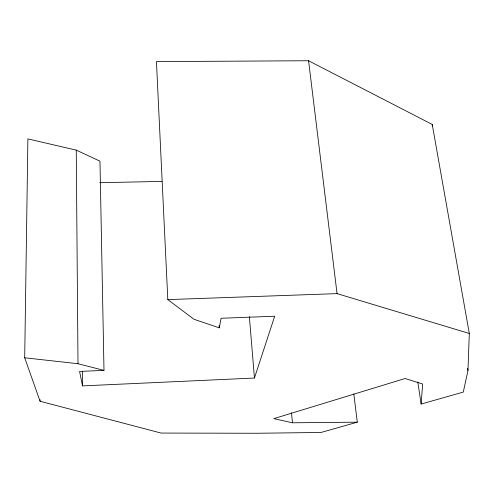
<?xml version="1.0" encoding="UTF-8"?>
<svg xmlns="http://www.w3.org/2000/svg" width="494" height="494" viewBox="0 0 494 494"><rect width="100%" height="100%" fill="white"/><g stroke="black" fill="none" stroke-linecap="round" stroke-linejoin="round"><path stroke-width="0.74" d="M353.797 393.866L357.31 422.172L321.057 432.466L257.362 433.257L161.118 433.065L40.088 401.27L40.1 399.732M40.088 401.27L24.7 357.792L27.892 138.894L76.255 150.127L99.973 161.168L103.993 370.37L79.577 371.445L82.523 385.888L254.447 378.04L274.676 316.234L221.09 318.266L219.268 327.837L194.025 319.297L167.812 299.611L156.437 61.614L308.565 60.743L432.231 124.451L469.3 333.469L467.972 370.525L463.286 392.094L421.135 404.055L417.782 381.955M421.135 404.055L422.654 384.023L405.123 378.503L273.83 418.628L292.485 422.796L357.31 422.172M167.812 299.611L337.05 293.621L469.3 333.469M99.702 182.7L161.939 181.415M24.7 357.792L78.003 363.72L103.993 370.37M467.577 368.246L467.972 370.525M308.565 60.743L337.05 293.621M291.509 412.805L292.485 422.796M249.353 316.58L254.447 378.04M219.108 325.534L219.268 327.837M432.231 124.451L432.299 125.995M82.375 371.241L82.523 385.888M76.255 150.127L78.003 363.72"/></g></svg>
